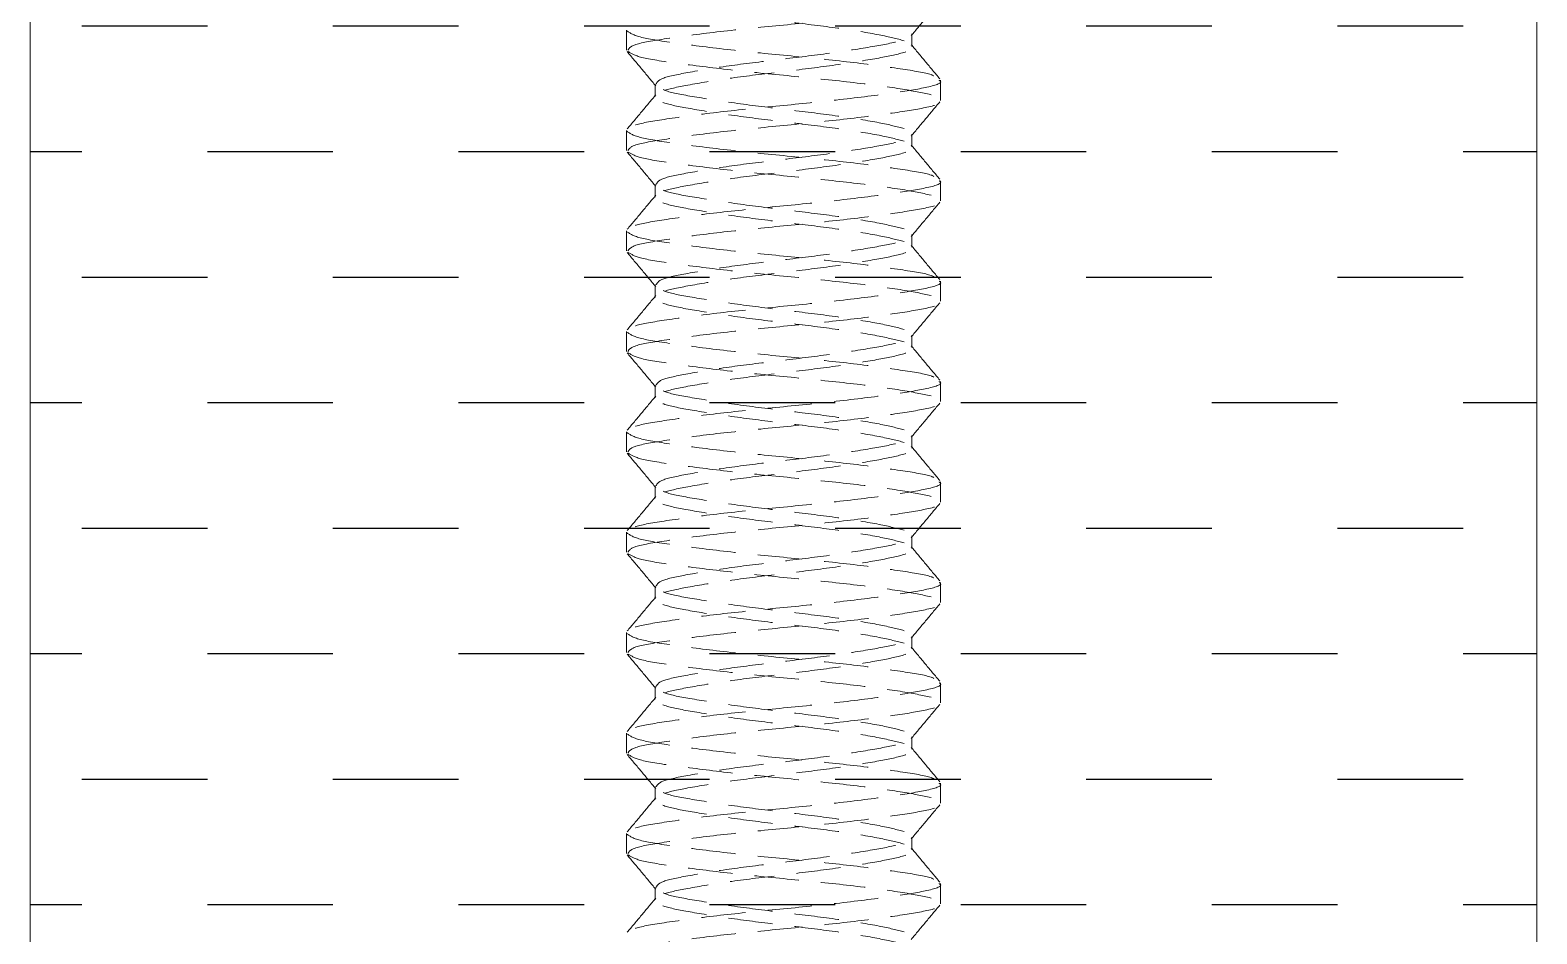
# Model space of a CAD drawing. Header units: millimetres. Extents: x 1522 to 2996, y -37 to 935.
# Drawn here: x 2756.26 to 2799.29, y 269.4 to 295.21 of the extents above; entities that cross this region are included whole.
import ezdxf

# ---------------------------------------------------------------- set-up
doc = ezdxf.new("R2010")
doc.units = ezdxf.units.MM
doc.linetypes.add('HIDDEN', pattern=[1.905, 1.27, -0.635])

msp = doc.modelspace()

# ---------------------------------------------------------------- hatches: boundary and pattern name
at = {"linetype": 'Continuous'}
h = msp.add_hatch(dxfattribs=at)
h.set_pattern_fill('DASH', scale=28.680447, style=0)
h.set_pattern_definition([(0, (2535.4646, -27.326), (3.585056, 3.585056), [3.585056, -3.585056])])
h.paths.add_polyline_path([(2799.286, 155.599), (2799.286, 313.342), (2756.265, 313.342), (2756.265, 155.599)], flags=0)

# ---------------------------------------------------------------- linework, layer by layer
at = {"color": 7, "linetype": 'Continuous', "lineweight": 15}
for p, q in [((2756.265, 155.599), (2756.265, 313.342)), ((2799.286, 313.342), (2799.286, 155.599))]:
    msp.add_line(p, q, dxfattribs=at)
at = {"color": 7, "linetype": 'HIDDEN', "lineweight": 0}
for p, q in [((2773.294, 295.214), (2773.294, 294.642)), ((2781.444, 294.749), (2781.444, 295.108)), ((2774.107, 293.674), (2774.107, 293.315)), ((2782.257, 293.208), (2782.257, 293.78)), ((2773.294, 292.346), (2773.294, 291.774)), ((2781.444, 291.881), (2781.444, 292.24)), ((2782.257, 290.34), (2782.257, 290.912)), ((2774.107, 290.806), (2774.107, 290.447)), ((2773.294, 289.478), (2773.294, 288.906)), ((2781.444, 289.013), (2781.444, 289.372)), ((2774.107, 287.938), (2774.107, 287.579)), ((2782.257, 287.472), (2782.257, 288.044)), ((2773.294, 286.61), (2773.294, 286.038)), ((2781.444, 286.145), (2781.444, 286.504)), ((2774.107, 285.07), (2774.107, 284.711)), ((2782.257, 284.604), (2782.257, 285.176)), ((2773.294, 283.742), (2773.294, 283.17)), ((2781.444, 283.277), (2781.444, 283.635)), ((2782.257, 281.736), (2782.257, 282.308)), ((2774.107, 282.201), (2774.107, 281.843)), ((2773.294, 280.874), (2773.294, 280.302)), ((2781.444, 280.409), (2781.444, 280.767)), ((2774.107, 279.333), (2774.107, 278.975)), ((2782.257, 278.868), (2782.257, 279.44)), ((2773.294, 278.006), (2773.294, 277.434)), ((2781.444, 277.541), (2781.444, 277.899)), ((2774.107, 276.465), (2774.107, 276.107)), ((2782.257, 276), (2782.257, 276.572)), ((2773.294, 275.138), (2773.294, 274.566)), ((2781.444, 274.673), (2781.444, 275.031)), ((2782.257, 273.132), (2782.257, 273.704)), ((2774.107, 273.597), (2774.107, 273.239)), ((2773.294, 272.27), (2773.294, 271.697)), ((2781.444, 271.805), (2781.444, 272.163)), ((2774.107, 270.729), (2774.107, 270.371)), ((2782.257, 270.263), (2782.257, 270.836))]:
    msp.add_line(p, q, dxfattribs=at)
for points, knots in [([(2781.223, 294.911), (2781.013, 294.966), (2780.584, 295.077), (2779.377, 295.27), (2777.958, 295.444), (2776.501, 295.617), (2775.247, 295.812), (2774.372, 295.973), (2774.014, 296.16), (2774.233, 296.348), (2774.991, 296.509), (2776.167, 296.704), (2777.595, 296.877), (2779.047, 297.051), (2780.313, 297.246), (2781.145, 297.407), (2781.515, 297.541), (2781.423, 297.61), (2781.412, 297.618)], [0, 0, 0, 0, 0.064689, 0.132114, 0.197768, 0.263423, 0.330848, 0.395537, 0.462361, 0.529185, 0.593874, 0.661299, 0.726953, 0.792608, 0.860033, 0.924722, 0.991546, 1, 1, 1, 1]), ([(2773.331, 294.642), (2773.369, 294.697), (2773.448, 294.814), (2774.385, 294.968), (2775.808, 295.164), (2777.556, 295.337), (2779.328, 295.51), (2780.876, 295.705), (2781.891, 295.866), (2782.343, 296), (2782.232, 296.068), (2782.22, 296.076)], [0, 0, 0, 0, 0.111087, 0.233357, 0.360745, 0.484822, 0.608899, 0.736287, 0.858558, 0.984822, 1, 1, 1, 1]), ([(2781.423, 295.057), (2781.559, 295.22), (2781.832, 295.547), (2782.104, 295.873), (2782.241, 296.037)], [0, 0, 0, 0, 0.499869, 1, 1, 1, 1]), ([(2773.299, 295.192), (2773.396, 295.129), (2773.587, 295.005), (2774.695, 294.843), (2776.217, 294.648), (2777.996, 294.475), (2779.744, 294.302), (2781.159, 294.106), (2782.046, 293.965), (2782.126, 293.863), (2782.158, 293.823)], [0, 0, 0, 0, 0.132135, 0.260089, 0.3934, 0.523245, 0.65309, 0.786401, 0.914355, 1, 1, 1, 1]), ([(2781.223, 292.043), (2781.013, 292.097), (2780.584, 292.209), (2779.377, 292.402), (2777.958, 292.576), (2776.501, 292.748), (2775.247, 292.943), (2774.372, 293.105), (2774.014, 293.292), (2774.233, 293.479), (2774.991, 293.641), (2776.167, 293.836), (2777.595, 294.009), (2779.047, 294.182), (2780.313, 294.378), (2781.145, 294.539), (2781.515, 294.673), (2781.423, 294.742), (2781.412, 294.75)], [0, 0, 0, 0, 0.0646892, 0.132114, 0.1977685, 0.2634229, 0.3308477, 0.3955368, 0.4623609, 0.5291849, 0.5938741, 0.6612989, 0.7269534, 0.7926079, 0.8600327, 0.9247218, 0.9915458, 1, 1, 1, 1]), ([(2774.137, 293.673), (2774.168, 293.728), (2774.232, 293.845), (2775, 294), (2776.164, 294.195), (2777.596, 294.368), (2779.047, 294.541), (2780.313, 294.736), (2781.144, 294.897), (2781.514, 295.031), (2781.424, 295.1), (2781.414, 295.107)], [0, 0, 0, 0, 0.111294, 0.233537, 0.36095, 0.485017, 0.609084, 0.736497, 0.85874, 0.985017, 1, 1, 1, 1]), ([(2782.239, 293.823), (2782.102, 293.986), (2781.83, 294.312), (2781.558, 294.638), (2781.422, 294.801)], [0, 0, 0, 0, 0.500108, 1, 1, 1, 1]), ([(2773.311, 294.6), (2773.448, 294.438), (2773.72, 294.112), (2773.992, 293.786), (2774.128, 293.623)], [0, 0, 0, 0, 0.500091, 1, 1, 1, 1]), ([(2781.987, 293.37), (2781.73, 293.425), (2781.206, 293.536), (2779.732, 293.729), (2777.999, 293.903), (2776.216, 294.076), (2774.698, 294.271), (2773.618, 294.427), (2773.433, 294.544), (2773.344, 294.601)], [0, 0, 0, 0, 0.142055, 0.290056, 0.43421, 0.578364, 0.726365, 0.86842, 1, 1, 1, 1]), ([(2782.22, 293.78), (2782.232, 293.773), (2782.343, 293.704), (2781.891, 293.57), (2780.876, 293.409), (2779.328, 293.214), (2777.556, 293.041), (2775.808, 292.868), (2774.385, 292.673), (2773.448, 292.518), (2773.369, 292.401), (2773.331, 292.346)], [0, 0, 0, 0, 0.015178, 0.141442, 0.263713, 0.391101, 0.515178, 0.639255, 0.766643, 0.888913, 1, 1, 1, 1]), ([(2781.223, 292.402), (2781.013, 292.456), (2780.584, 292.567), (2779.377, 292.761), (2777.959, 292.934), (2776.498, 293.107), (2775.257, 293.302), (2774.379, 293.456), (2774.229, 293.572), (2774.157, 293.627)], [0, 0, 0, 0, 0.142624, 0.29128, 0.436033, 0.580785, 0.729441, 0.872065, 1, 1, 1, 1]), ([(2774.129, 293.367), (2773.993, 293.204), (2773.721, 292.878), (2773.448, 292.552), (2773.312, 292.389)], [0, 0, 0, 0, 0.499902, 1, 1, 1, 1]), ([(2773.331, 291.774), (2773.369, 291.829), (2773.448, 291.945), (2774.385, 292.1), (2775.808, 292.296), (2777.556, 292.469), (2779.328, 292.642), (2780.876, 292.837), (2781.891, 292.998), (2782.343, 293.132), (2782.232, 293.2), (2782.22, 293.208)], [0, 0, 0, 0, 0.111087, 0.233357, 0.360745, 0.484822, 0.608899, 0.736287, 0.858558, 0.984822, 1, 1, 1, 1]), ([(2781.423, 292.189), (2781.559, 292.352), (2781.832, 292.679), (2782.104, 293.005), (2782.241, 293.168)], [0, 0, 0, 0, 0.4998643, 1, 1, 1, 1]), ([(2773.299, 292.324), (2773.396, 292.261), (2773.587, 292.137), (2774.695, 291.975), (2776.217, 291.78), (2777.996, 291.607), (2779.744, 291.434), (2781.159, 291.238), (2782.046, 291.097), (2782.126, 290.995), (2782.158, 290.955)], [0, 0, 0, 0, 0.132135, 0.26009, 0.3934, 0.523245, 0.65309, 0.7864, 0.914355, 1, 1, 1, 1]), ([(2774.137, 290.805), (2774.168, 290.86), (2774.232, 290.977), (2775, 291.132), (2776.164, 291.327), (2777.596, 291.5), (2779.047, 291.673), (2780.313, 291.868), (2781.144, 292.029), (2781.514, 292.163), (2781.424, 292.232), (2781.414, 292.239)], [0, 0, 0, 0, 0.111294, 0.233537, 0.36095, 0.485017, 0.609084, 0.736497, 0.85874, 0.985017, 1, 1, 1, 1]), ([(2773.311, 291.732), (2773.448, 291.57), (2773.72, 291.244), (2773.992, 290.918), (2774.128, 290.755)], [0, 0, 0, 0, 0.500086, 1, 1, 1, 1]), ([(2781.987, 290.502), (2781.73, 290.557), (2781.206, 290.668), (2779.732, 290.861), (2777.999, 291.035), (2776.216, 291.208), (2774.698, 291.403), (2773.618, 291.559), (2773.433, 291.676), (2773.344, 291.733)], [0, 0, 0, 0, 0.142055, 0.290056, 0.43421, 0.578364, 0.726365, 0.86842, 1, 1, 1, 1]), ([(2781.223, 289.175), (2781.013, 289.229), (2780.584, 289.34), (2779.377, 289.534), (2777.958, 289.707), (2776.501, 289.88), (2775.247, 290.075), (2774.372, 290.237), (2774.014, 290.424), (2774.233, 290.611), (2774.991, 290.773), (2776.167, 290.968), (2777.595, 291.141), (2779.047, 291.314), (2780.313, 291.51), (2781.145, 291.671), (2781.515, 291.805), (2781.423, 291.874), (2781.412, 291.882)], [0, 0, 0, 0, 0.064689, 0.132114, 0.197768, 0.263423, 0.330848, 0.395537, 0.462361, 0.529185, 0.593874, 0.661299, 0.726953, 0.792608, 0.860033, 0.924722, 0.991546, 1, 1, 1, 1]), ([(2782.239, 290.955), (2782.102, 291.118), (2781.83, 291.444), (2781.558, 291.77), (2781.422, 291.933)], [0, 0, 0, 0, 0.500098, 1, 1, 1, 1]), ([(2782.22, 290.912), (2782.232, 290.905), (2782.343, 290.836), (2781.891, 290.702), (2780.876, 290.541), (2779.328, 290.346), (2777.556, 290.173), (2775.808, 290), (2774.385, 289.805), (2773.448, 289.65), (2773.369, 289.533), (2773.331, 289.478)], [0, 0, 0, 0, 0.0151778, 0.1414425, 0.263713, 0.3911008, 0.5151778, 0.6392547, 0.7666426, 0.8889132, 1, 1, 1, 1]), ([(2774.129, 290.499), (2773.993, 290.336), (2773.721, 290.01), (2773.448, 289.684), (2773.312, 289.521)], [0, 0, 0, 0, 0.499902, 1, 1, 1, 1]), ([(2781.223, 289.534), (2781.013, 289.588), (2780.584, 289.699), (2779.377, 289.893), (2777.959, 290.066), (2776.498, 290.239), (2775.257, 290.434), (2774.379, 290.588), (2774.229, 290.704), (2774.157, 290.759)], [0, 0, 0, 0, 0.142624, 0.29128, 0.436033, 0.580786, 0.729441, 0.872065, 1, 1, 1, 1]), ([(2773.331, 288.906), (2773.369, 288.961), (2773.448, 289.077), (2774.385, 289.232), (2775.808, 289.428), (2777.556, 289.601), (2779.328, 289.774), (2780.876, 289.969), (2781.891, 290.13), (2782.343, 290.264), (2782.232, 290.332), (2782.22, 290.34)], [0, 0, 0, 0, 0.111087, 0.233357, 0.360745, 0.484822, 0.608899, 0.736287, 0.858558, 0.984822, 1, 1, 1, 1]), ([(2781.423, 289.321), (2781.559, 289.484), (2781.832, 289.811), (2782.104, 290.137), (2782.241, 290.3)], [0, 0, 0, 0, 0.499869, 1, 1, 1, 1]), ([(2773.299, 289.456), (2773.396, 289.393), (2773.587, 289.269), (2774.695, 289.107), (2776.217, 288.912), (2777.996, 288.739), (2779.744, 288.566), (2781.159, 288.37), (2782.046, 288.229), (2782.126, 288.127), (2782.158, 288.087)], [0, 0, 0, 0, 0.132135, 0.260089, 0.3934, 0.523245, 0.65309, 0.786401, 0.914355, 1, 1, 1, 1]), ([(2774.137, 287.937), (2774.168, 287.992), (2774.232, 288.109), (2775, 288.264), (2776.164, 288.459), (2777.596, 288.632), (2779.047, 288.805), (2780.313, 289), (2781.144, 289.161), (2781.514, 289.295), (2781.424, 289.363), (2781.414, 289.371)], [0, 0, 0, 0, 0.111294, 0.233537, 0.36095, 0.485017, 0.609084, 0.736497, 0.85874, 0.985017, 1, 1, 1, 1]), ([(2773.311, 288.864), (2773.448, 288.701), (2773.72, 288.376), (2773.992, 288.05), (2774.128, 287.887)], [0, 0, 0, 0, 0.500091, 1, 1, 1, 1]), ([(2781.987, 287.634), (2781.73, 287.689), (2781.206, 287.8), (2779.732, 287.993), (2777.999, 288.167), (2776.216, 288.34), (2774.698, 288.535), (2773.618, 288.691), (2773.433, 288.808), (2773.344, 288.865)], [0, 0, 0, 0, 0.1420552, 0.290056, 0.4342099, 0.5783639, 0.7263646, 0.8684198, 1, 1, 1, 1]), ([(2781.223, 286.307), (2781.013, 286.361), (2780.584, 286.472), (2779.377, 286.666), (2777.958, 286.839), (2776.501, 287.012), (2775.247, 287.207), (2774.372, 287.369), (2774.014, 287.556), (2774.233, 287.743), (2774.991, 287.905), (2776.167, 288.1), (2777.595, 288.273), (2779.047, 288.446), (2780.313, 288.642), (2781.145, 288.803), (2781.515, 288.937), (2781.423, 289.006), (2781.412, 289.014)], [0, 0, 0, 0, 0.064689, 0.132114, 0.197768, 0.263423, 0.330848, 0.395537, 0.462361, 0.529185, 0.593874, 0.661299, 0.726953, 0.792608, 0.860033, 0.924722, 0.991546, 1, 1, 1, 1]), ([(2782.239, 288.087), (2782.102, 288.25), (2781.83, 288.576), (2781.558, 288.902), (2781.422, 289.065)], [0, 0, 0, 0, 0.500108, 1, 1, 1, 1]), ([(2782.22, 288.044), (2782.232, 288.036), (2782.343, 287.968), (2781.891, 287.834), (2780.876, 287.673), (2779.328, 287.478), (2777.556, 287.305), (2775.808, 287.132), (2774.385, 286.936), (2773.448, 286.782), (2773.369, 286.665), (2773.331, 286.61)], [0, 0, 0, 0, 0.015178, 0.141442, 0.263713, 0.391101, 0.515178, 0.639255, 0.766643, 0.888913, 1, 1, 1, 1]), ([(2781.223, 286.666), (2781.013, 286.72), (2780.584, 286.831), (2779.377, 287.024), (2777.959, 287.198), (2776.498, 287.371), (2775.257, 287.566), (2774.379, 287.72), (2774.229, 287.836), (2774.157, 287.891)], [0, 0, 0, 0, 0.142624, 0.29128, 0.436033, 0.580785, 0.729441, 0.872065, 1, 1, 1, 1]), ([(2774.129, 287.631), (2773.993, 287.468), (2773.721, 287.142), (2773.448, 286.816), (2773.312, 286.653)], [0, 0, 0, 0, 0.499902, 1, 1, 1, 1]), ([(2773.331, 286.038), (2773.369, 286.093), (2773.448, 286.209), (2774.385, 286.364), (2775.808, 286.56), (2777.556, 286.733), (2779.328, 286.906), (2780.876, 287.101), (2781.891, 287.262), (2782.343, 287.396), (2782.232, 287.464), (2782.22, 287.472)], [0, 0, 0, 0, 0.111087, 0.2333574, 0.3607453, 0.4848222, 0.6088992, 0.736287, 0.8585575, 0.9848222, 1, 1, 1, 1]), ([(2781.423, 286.453), (2781.559, 286.616), (2781.832, 286.943), (2782.104, 287.269), (2782.241, 287.432)], [0, 0, 0, 0, 0.4998643, 1, 1, 1, 1]), ([(2773.299, 286.588), (2773.396, 286.525), (2773.587, 286.401), (2774.695, 286.239), (2776.217, 286.044), (2777.996, 285.871), (2779.744, 285.698), (2781.159, 285.502), (2782.046, 285.361), (2782.126, 285.259), (2782.158, 285.219)], [0, 0, 0, 0, 0.132135, 0.26009, 0.3934, 0.523245, 0.65309, 0.7864, 0.914355, 1, 1, 1, 1]), ([(2781.223, 283.439), (2781.013, 283.493), (2780.584, 283.604), (2779.377, 283.798), (2777.958, 283.971), (2776.501, 284.144), (2775.247, 284.339), (2774.372, 284.501), (2774.014, 284.688), (2774.233, 284.875), (2774.991, 285.037), (2776.167, 285.232), (2777.595, 285.405), (2779.047, 285.578), (2780.313, 285.774), (2781.145, 285.935), (2781.515, 286.069), (2781.423, 286.138), (2781.412, 286.146)], [0, 0, 0, 0, 0.064689, 0.132114, 0.197768, 0.263423, 0.330848, 0.395537, 0.462361, 0.529185, 0.593874, 0.661299, 0.726953, 0.792608, 0.860033, 0.924722, 0.991546, 1, 1, 1, 1]), ([(2774.137, 285.069), (2774.168, 285.124), (2774.232, 285.241), (2775, 285.396), (2776.164, 285.591), (2777.596, 285.764), (2779.047, 285.937), (2780.313, 286.132), (2781.144, 286.293), (2781.514, 286.427), (2781.424, 286.495), (2781.414, 286.503)], [0, 0, 0, 0, 0.111294, 0.233537, 0.36095, 0.485017, 0.609084, 0.736497, 0.85874, 0.985017, 1, 1, 1, 1]), ([(2782.239, 285.219), (2782.102, 285.382), (2781.83, 285.708), (2781.558, 286.034), (2781.422, 286.197)], [0, 0, 0, 0, 0.500098, 1, 1, 1, 1]), ([(2773.311, 285.996), (2773.448, 285.833), (2773.72, 285.508), (2773.992, 285.182), (2774.128, 285.019)], [0, 0, 0, 0, 0.500086, 1, 1, 1, 1]), ([(2781.987, 284.766), (2781.73, 284.821), (2781.206, 284.932), (2779.732, 285.125), (2777.999, 285.299), (2776.216, 285.471), (2774.698, 285.667), (2773.618, 285.823), (2773.433, 285.94), (2773.344, 285.996)], [0, 0, 0, 0, 0.142055, 0.290056, 0.43421, 0.578364, 0.726365, 0.86842, 1, 1, 1, 1]), ([(2782.22, 285.176), (2782.232, 285.168), (2782.343, 285.1), (2781.891, 284.966), (2780.876, 284.805), (2779.328, 284.61), (2777.556, 284.437), (2775.808, 284.264), (2774.385, 284.068), (2773.448, 283.913), (2773.369, 283.797), (2773.331, 283.742)], [0, 0, 0, 0, 0.0151778, 0.1414425, 0.263713, 0.3911008, 0.5151778, 0.6392547, 0.7666426, 0.8889132, 1, 1, 1, 1]), ([(2781.223, 283.797), (2781.013, 283.852), (2780.584, 283.963), (2779.377, 284.156), (2777.959, 284.33), (2776.498, 284.503), (2775.257, 284.698), (2774.379, 284.852), (2774.229, 284.968), (2774.157, 285.022)], [0, 0, 0, 0, 0.142624, 0.29128, 0.436033, 0.580786, 0.729441, 0.872065, 1, 1, 1, 1]), ([(2774.129, 284.763), (2773.993, 284.6), (2773.721, 284.274), (2773.448, 283.948), (2773.312, 283.785)], [0, 0, 0, 0, 0.499902, 1, 1, 1, 1]), ([(2773.331, 283.17), (2773.369, 283.225), (2773.448, 283.341), (2774.385, 283.496), (2775.808, 283.691), (2777.556, 283.864), (2779.328, 284.037), (2780.876, 284.233), (2781.891, 284.394), (2782.343, 284.527), (2782.232, 284.596), (2782.22, 284.604)], [0, 0, 0, 0, 0.111087, 0.233357, 0.360745, 0.484822, 0.608899, 0.736287, 0.858558, 0.984822, 1, 1, 1, 1]), ([(2781.423, 283.585), (2781.559, 283.748), (2781.832, 284.075), (2782.104, 284.401), (2782.241, 284.564)], [0, 0, 0, 0, 0.499869, 1, 1, 1, 1]), ([(2773.299, 283.72), (2773.396, 283.657), (2773.587, 283.533), (2774.695, 283.371), (2776.217, 283.176), (2777.996, 283.003), (2779.744, 282.83), (2781.159, 282.634), (2782.046, 282.493), (2782.126, 282.391), (2782.158, 282.351)], [0, 0, 0, 0, 0.132135, 0.260089, 0.3934, 0.523245, 0.65309, 0.786401, 0.914355, 1, 1, 1, 1]), ([(2774.137, 282.201), (2774.168, 282.256), (2774.232, 282.373), (2775, 282.528), (2776.164, 282.723), (2777.596, 282.896), (2779.047, 283.069), (2780.313, 283.264), (2781.144, 283.425), (2781.514, 283.559), (2781.424, 283.627), (2781.414, 283.635)], [0, 0, 0, 0, 0.111294, 0.233537, 0.36095, 0.485017, 0.609084, 0.736497, 0.85874, 0.985017, 1, 1, 1, 1]), ([(2773.311, 283.128), (2773.448, 282.965), (2773.72, 282.64), (2773.992, 282.314), (2774.128, 282.151)], [0, 0, 0, 0, 0.500091, 1, 1, 1, 1]), ([(2781.987, 281.898), (2781.73, 281.952), (2781.206, 282.064), (2779.732, 282.257), (2777.999, 282.431), (2776.216, 282.603), (2774.698, 282.799), (2773.618, 282.955), (2773.433, 283.072), (2773.344, 283.128)], [0, 0, 0, 0, 0.1420552, 0.290056, 0.4342099, 0.5783639, 0.7263646, 0.8684198, 1, 1, 1, 1]), ([(2781.223, 280.571), (2781.013, 280.625), (2780.584, 280.736), (2779.377, 280.93), (2777.958, 281.103), (2776.501, 281.276), (2775.247, 281.471), (2774.372, 281.633), (2774.014, 281.82), (2774.233, 282.007), (2774.991, 282.169), (2776.167, 282.364), (2777.595, 282.537), (2779.047, 282.71), (2780.313, 282.905), (2781.145, 283.067), (2781.515, 283.201), (2781.423, 283.27), (2781.412, 283.278)], [0, 0, 0, 0, 0.064689, 0.132114, 0.197768, 0.263423, 0.330848, 0.395537, 0.462361, 0.529185, 0.593874, 0.661299, 0.726953, 0.792608, 0.860033, 0.924722, 0.991546, 1, 1, 1, 1]), ([(2782.239, 282.351), (2782.102, 282.514), (2781.83, 282.84), (2781.558, 283.166), (2781.422, 283.329)], [0, 0, 0, 0, 0.500108, 1, 1, 1, 1]), ([(2782.22, 282.308), (2782.232, 282.3), (2782.343, 282.232), (2781.891, 282.098), (2780.876, 281.937), (2779.328, 281.742), (2777.556, 281.569), (2775.808, 281.396), (2774.385, 281.2), (2773.448, 281.045), (2773.369, 280.929), (2773.331, 280.874)], [0, 0, 0, 0, 0.015178, 0.141442, 0.263713, 0.391101, 0.515178, 0.639255, 0.766643, 0.888913, 1, 1, 1, 1]), ([(2774.129, 281.895), (2773.993, 281.732), (2773.721, 281.406), (2773.448, 281.08), (2773.312, 280.917)], [0, 0, 0, 0, 0.499902, 1, 1, 1, 1]), ([(2781.223, 280.929), (2781.013, 280.984), (2780.584, 281.095), (2779.377, 281.288), (2777.959, 281.462), (2776.498, 281.635), (2775.257, 281.83), (2774.379, 281.984), (2774.229, 282.1), (2774.157, 282.154)], [0, 0, 0, 0, 0.142624, 0.29128, 0.436033, 0.580785, 0.729441, 0.872065, 1, 1, 1, 1]), ([(2773.331, 280.302), (2773.369, 280.357), (2773.448, 280.473), (2774.385, 280.628), (2775.808, 280.823), (2777.556, 280.996), (2779.328, 281.169), (2780.876, 281.365), (2781.891, 281.526), (2782.343, 281.659), (2782.232, 281.728), (2782.22, 281.736)], [0, 0, 0, 0, 0.111087, 0.233357, 0.360745, 0.484822, 0.608899, 0.736287, 0.858558, 0.984822, 1, 1, 1, 1]), ([(2781.423, 280.717), (2781.559, 280.88), (2781.832, 281.207), (2782.104, 281.533), (2782.241, 281.696)], [0, 0, 0, 0, 0.4998643, 1, 1, 1, 1]), ([(2773.299, 280.852), (2773.396, 280.789), (2773.587, 280.664), (2774.695, 280.503), (2776.217, 280.308), (2777.996, 280.135), (2779.744, 279.962), (2781.159, 279.766), (2782.046, 279.625), (2782.126, 279.523), (2782.158, 279.483)], [0, 0, 0, 0, 0.132135, 0.26009, 0.3934, 0.523245, 0.65309, 0.7864, 0.914355, 1, 1, 1, 1]), ([(2774.137, 279.333), (2774.168, 279.388), (2774.232, 279.504), (2775, 279.66), (2776.164, 279.855), (2777.596, 280.028), (2779.047, 280.201), (2780.313, 280.396), (2781.144, 280.557), (2781.514, 280.691), (2781.424, 280.759), (2781.414, 280.767)], [0, 0, 0, 0, 0.111294, 0.233537, 0.36095, 0.485017, 0.609084, 0.736497, 0.85874, 0.985017, 1, 1, 1, 1]), ([(2773.311, 280.26), (2773.448, 280.097), (2773.72, 279.772), (2773.992, 279.446), (2774.128, 279.283)], [0, 0, 0, 0, 0.500086, 1, 1, 1, 1]), ([(2781.987, 279.03), (2781.73, 279.084), (2781.206, 279.195), (2779.732, 279.389), (2777.999, 279.562), (2776.216, 279.735), (2774.698, 279.931), (2773.618, 280.087), (2773.433, 280.204), (2773.344, 280.26)], [0, 0, 0, 0, 0.142055, 0.290056, 0.43421, 0.578364, 0.726365, 0.86842, 1, 1, 1, 1]), ([(2781.223, 277.703), (2781.013, 277.757), (2780.584, 277.868), (2779.377, 278.062), (2777.958, 278.235), (2776.501, 278.408), (2775.247, 278.603), (2774.372, 278.765), (2774.014, 278.952), (2774.233, 279.139), (2774.991, 279.301), (2776.167, 279.496), (2777.595, 279.669), (2779.047, 279.842), (2780.313, 280.037), (2781.145, 280.199), (2781.515, 280.333), (2781.423, 280.402), (2781.412, 280.41)], [0, 0, 0, 0, 0.064689, 0.132114, 0.197768, 0.263423, 0.330848, 0.395537, 0.462361, 0.529185, 0.593874, 0.661299, 0.726953, 0.792608, 0.860033, 0.924722, 0.991546, 1, 1, 1, 1]), ([(2782.239, 279.483), (2782.102, 279.646), (2781.83, 279.972), (2781.558, 280.298), (2781.422, 280.461)], [0, 0, 0, 0, 0.500098, 1, 1, 1, 1]), ([(2782.22, 279.44), (2782.232, 279.432), (2782.343, 279.364), (2781.891, 279.23), (2780.876, 279.069), (2779.328, 278.874), (2777.556, 278.701), (2775.808, 278.528), (2774.385, 278.332), (2773.448, 278.177), (2773.369, 278.061), (2773.331, 278.006)], [0, 0, 0, 0, 0.0151778, 0.1414425, 0.263713, 0.3911008, 0.5151778, 0.6392547, 0.7666426, 0.8889132, 1, 1, 1, 1]), ([(2781.223, 278.061), (2781.013, 278.116), (2780.584, 278.227), (2779.377, 278.42), (2777.959, 278.594), (2776.498, 278.767), (2775.257, 278.962), (2774.379, 279.116), (2774.229, 279.232), (2774.157, 279.286)], [0, 0, 0, 0, 0.142624, 0.29128, 0.436033, 0.580786, 0.729441, 0.872065, 1, 1, 1, 1]), ([(2774.129, 279.027), (2773.993, 278.864), (2773.721, 278.538), (2773.448, 278.212), (2773.312, 278.049)], [0, 0, 0, 0, 0.499902, 1, 1, 1, 1]), ([(2773.331, 277.434), (2773.369, 277.489), (2773.448, 277.605), (2774.385, 277.76), (2775.808, 277.955), (2777.556, 278.128), (2779.328, 278.301), (2780.876, 278.497), (2781.891, 278.658), (2782.343, 278.791), (2782.232, 278.86), (2782.22, 278.868)], [0, 0, 0, 0, 0.111087, 0.233357, 0.360745, 0.484822, 0.608899, 0.736287, 0.858558, 0.984822, 1, 1, 1, 1]), ([(2781.423, 277.849), (2781.559, 278.012), (2781.832, 278.339), (2782.104, 278.665), (2782.241, 278.828)], [0, 0, 0, 0, 0.499869, 1, 1, 1, 1]), ([(2773.299, 277.984), (2773.396, 277.92), (2773.587, 277.796), (2774.695, 277.635), (2776.217, 277.44), (2777.996, 277.266), (2779.744, 277.094), (2781.159, 276.898), (2782.046, 276.757), (2782.126, 276.655), (2782.158, 276.614)], [0, 0, 0, 0, 0.132135, 0.260089, 0.3934, 0.523245, 0.65309, 0.786401, 0.914355, 1, 1, 1, 1]), ([(2781.223, 274.835), (2781.013, 274.889), (2780.584, 275), (2779.377, 275.194), (2777.958, 275.367), (2776.501, 275.54), (2775.247, 275.735), (2774.372, 275.897), (2774.014, 276.084), (2774.233, 276.271), (2774.991, 276.433), (2776.167, 276.628), (2777.595, 276.801), (2779.047, 276.974), (2780.313, 277.169), (2781.145, 277.331), (2781.515, 277.465), (2781.423, 277.534), (2781.412, 277.542)], [0, 0, 0, 0, 0.064689, 0.132114, 0.197768, 0.263423, 0.330848, 0.395537, 0.462361, 0.529185, 0.593874, 0.661299, 0.726953, 0.792608, 0.860033, 0.924722, 0.991546, 1, 1, 1, 1]), ([(2774.137, 276.465), (2774.168, 276.52), (2774.232, 276.636), (2775, 276.792), (2776.164, 276.987), (2777.596, 277.16), (2779.047, 277.333), (2780.313, 277.528), (2781.144, 277.689), (2781.514, 277.823), (2781.424, 277.891), (2781.414, 277.899)], [0, 0, 0, 0, 0.111294, 0.233537, 0.36095, 0.485017, 0.609084, 0.736497, 0.85874, 0.985017, 1, 1, 1, 1]), ([(2782.239, 276.615), (2782.102, 276.778), (2781.83, 277.104), (2781.558, 277.43), (2781.422, 277.593)], [0, 0, 0, 0, 0.500108, 1, 1, 1, 1]), ([(2773.311, 277.392), (2773.448, 277.229), (2773.72, 276.904), (2773.992, 276.578), (2774.128, 276.415)], [0, 0, 0, 0, 0.500091, 1, 1, 1, 1]), ([(2781.987, 276.162), (2781.73, 276.216), (2781.206, 276.327), (2779.732, 276.521), (2777.999, 276.694), (2776.216, 276.867), (2774.698, 277.063), (2773.618, 277.218), (2773.433, 277.336), (2773.344, 277.392)], [0, 0, 0, 0, 0.1420552, 0.290056, 0.4342099, 0.5783639, 0.7263646, 0.8684198, 1, 1, 1, 1]), ([(2782.22, 276.572), (2782.232, 276.564), (2782.343, 276.495), (2781.891, 276.362), (2780.876, 276.201), (2779.328, 276.005), (2777.556, 275.832), (2775.808, 275.659), (2774.385, 275.464), (2773.448, 275.309), (2773.369, 275.193), (2773.331, 275.138)], [0, 0, 0, 0, 0.015178, 0.141442, 0.263713, 0.391101, 0.515178, 0.639255, 0.766643, 0.888913, 1, 1, 1, 1]), ([(2781.223, 275.193), (2781.013, 275.248), (2780.584, 275.359), (2779.377, 275.552), (2777.959, 275.726), (2776.498, 275.899), (2775.257, 276.094), (2774.379, 276.248), (2774.229, 276.364), (2774.157, 276.418)], [0, 0, 0, 0, 0.142624, 0.29128, 0.436033, 0.580785, 0.729441, 0.872065, 1, 1, 1, 1]), ([(2774.129, 276.159), (2773.993, 275.996), (2773.721, 275.67), (2773.448, 275.344), (2773.312, 275.181)], [0, 0, 0, 0, 0.499902, 1, 1, 1, 1]), ([(2773.331, 274.566), (2773.369, 274.621), (2773.448, 274.737), (2774.385, 274.892), (2775.808, 275.087), (2777.556, 275.26), (2779.328, 275.433), (2780.876, 275.629), (2781.891, 275.79), (2782.343, 275.923), (2782.232, 275.992), (2782.22, 276)], [0, 0, 0, 0, 0.111087, 0.233357, 0.360745, 0.484822, 0.608899, 0.736287, 0.858558, 0.984822, 1, 1, 1, 1]), ([(2781.423, 274.981), (2781.559, 275.144), (2781.832, 275.471), (2782.104, 275.797), (2782.241, 275.96)], [0, 0, 0, 0, 0.4998643, 1, 1, 1, 1]), ([(2773.299, 275.115), (2773.396, 275.052), (2773.587, 274.928), (2774.695, 274.767), (2776.217, 274.571), (2777.996, 274.398), (2779.744, 274.225), (2781.159, 274.03), (2782.046, 273.888), (2782.126, 273.787), (2782.158, 273.746)], [0, 0, 0, 0, 0.132135, 0.26009, 0.3934, 0.523245, 0.65309, 0.7864, 0.914355, 1, 1, 1, 1]), ([(2774.137, 273.597), (2774.168, 273.652), (2774.232, 273.768), (2775, 273.924), (2776.164, 274.119), (2777.596, 274.292), (2779.047, 274.465), (2780.313, 274.66), (2781.144, 274.821), (2781.514, 274.955), (2781.424, 275.023), (2781.414, 275.031)], [0, 0, 0, 0, 0.111294, 0.233537, 0.36095, 0.485017, 0.609084, 0.736497, 0.85874, 0.985017, 1, 1, 1, 1]), ([(2773.311, 274.524), (2773.448, 274.361), (2773.72, 274.036), (2773.992, 273.71), (2774.128, 273.547)], [0, 0, 0, 0, 0.500086, 1, 1, 1, 1]), ([(2781.987, 273.294), (2781.73, 273.348), (2781.206, 273.459), (2779.732, 273.653), (2777.999, 273.826), (2776.216, 273.999), (2774.698, 274.194), (2773.618, 274.35), (2773.433, 274.468), (2773.344, 274.524)], [0, 0, 0, 0, 0.142055, 0.290056, 0.43421, 0.578364, 0.726365, 0.86842, 1, 1, 1, 1]), ([(2781.223, 271.967), (2781.013, 272.021), (2780.584, 272.132), (2779.377, 272.326), (2777.958, 272.499), (2776.501, 272.672), (2775.247, 272.867), (2774.372, 273.029), (2774.014, 273.216), (2774.233, 273.403), (2774.991, 273.565), (2776.167, 273.76), (2777.595, 273.933), (2779.047, 274.106), (2780.313, 274.301), (2781.145, 274.463), (2781.515, 274.596), (2781.423, 274.666), (2781.412, 274.674)], [0, 0, 0, 0, 0.064689, 0.132114, 0.197768, 0.263423, 0.330848, 0.395537, 0.462361, 0.529185, 0.593874, 0.661299, 0.726953, 0.792608, 0.860033, 0.924722, 0.991546, 1, 1, 1, 1]), ([(2782.239, 273.747), (2782.102, 273.91), (2781.83, 274.236), (2781.558, 274.562), (2781.422, 274.725)], [0, 0, 0, 0, 0.500098, 1, 1, 1, 1]), ([(2782.22, 273.704), (2782.232, 273.696), (2782.343, 273.627), (2781.891, 273.494), (2780.876, 273.333), (2779.328, 273.137), (2777.556, 272.964), (2775.808, 272.791), (2774.385, 272.596), (2773.448, 272.441), (2773.369, 272.325), (2773.331, 272.27)], [0, 0, 0, 0, 0.015178, 0.141442, 0.263713, 0.391101, 0.515178, 0.639255, 0.766643, 0.888913, 1, 1, 1, 1]), ([(2774.129, 273.291), (2773.993, 273.128), (2773.721, 272.802), (2773.448, 272.476), (2773.312, 272.313)], [0, 0, 0, 0, 0.499902, 1, 1, 1, 1]), ([(2781.223, 272.325), (2781.013, 272.38), (2780.584, 272.491), (2779.377, 272.684), (2777.959, 272.858), (2776.498, 273.031), (2775.257, 273.226), (2774.379, 273.38), (2774.229, 273.496), (2774.157, 273.55)], [0, 0, 0, 0, 0.142624, 0.29128, 0.436033, 0.580786, 0.729441, 0.872065, 1, 1, 1, 1]), ([(2773.331, 271.697), (2773.369, 271.753), (2773.448, 271.869), (2774.385, 272.024), (2775.808, 272.219), (2777.556, 272.392), (2779.328, 272.565), (2780.876, 272.761), (2781.891, 272.922), (2782.343, 273.055), (2782.232, 273.124), (2782.22, 273.132)], [0, 0, 0, 0, 0.111087, 0.233357, 0.360745, 0.484822, 0.608899, 0.736287, 0.858558, 0.984822, 1, 1, 1, 1]), ([(2781.423, 272.113), (2781.559, 272.276), (2781.832, 272.603), (2782.104, 272.929), (2782.241, 273.092)], [0, 0, 0, 0, 0.499869, 1, 1, 1, 1]), ([(2773.299, 272.247), (2773.396, 272.184), (2773.587, 272.06), (2774.695, 271.899), (2776.217, 271.703), (2777.996, 271.53), (2779.744, 271.357), (2781.159, 271.162), (2782.046, 271.02), (2782.126, 270.919), (2782.158, 270.878)], [0, 0, 0, 0, 0.132135, 0.260089, 0.3934, 0.523245, 0.65309, 0.786401, 0.914355, 1, 1, 1, 1]), ([(2774.137, 270.728), (2774.168, 270.784), (2774.232, 270.9), (2775, 271.055), (2776.164, 271.251), (2777.596, 271.424), (2779.047, 271.597), (2780.313, 271.792), (2781.144, 271.953), (2781.514, 272.086), (2781.424, 272.155), (2781.414, 272.163)], [0, 0, 0, 0, 0.111294, 0.233537, 0.36095, 0.485017, 0.609084, 0.736497, 0.85874, 0.985017, 1, 1, 1, 1]), ([(2773.311, 271.656), (2773.448, 271.493), (2773.72, 271.167), (2773.992, 270.842), (2774.128, 270.679)], [0, 0, 0, 0, 0.500091, 1, 1, 1, 1]), ([(2781.987, 270.426), (2781.73, 270.48), (2781.206, 270.591), (2779.732, 270.785), (2777.999, 270.958), (2776.216, 271.131), (2774.698, 271.326), (2773.618, 271.482), (2773.433, 271.6), (2773.344, 271.656)], [0, 0, 0, 0, 0.1420552, 0.290056, 0.4342099, 0.5783639, 0.7263646, 0.8684198, 1, 1, 1, 1]), ([(2781.223, 269.099), (2781.013, 269.153), (2780.584, 269.264), (2779.377, 269.458), (2777.958, 269.631), (2776.501, 269.804), (2775.247, 269.999), (2774.372, 270.161), (2774.014, 270.348), (2774.233, 270.535), (2774.991, 270.697), (2776.167, 270.892), (2777.595, 271.065), (2779.047, 271.238), (2780.313, 271.433), (2781.145, 271.594), (2781.515, 271.728), (2781.423, 271.798), (2781.412, 271.805)], [0, 0, 0, 0, 0.064689, 0.132114, 0.197768, 0.263423, 0.330848, 0.395537, 0.462361, 0.529185, 0.593874, 0.661299, 0.726953, 0.792608, 0.860033, 0.924722, 0.991546, 1, 1, 1, 1]), ([(2782.239, 270.879), (2782.102, 271.042), (2781.83, 271.368), (2781.558, 271.694), (2781.422, 271.857)], [0, 0, 0, 0, 0.500108, 1, 1, 1, 1]), ([(2782.22, 270.836), (2782.232, 270.828), (2782.343, 270.759), (2781.891, 270.626), (2780.876, 270.465), (2779.328, 270.269), (2777.556, 270.096), (2775.808, 269.923), (2774.385, 269.728), (2773.448, 269.573), (2773.369, 269.457), (2773.331, 269.402)], [0, 0, 0, 0, 0.015178, 0.141442, 0.263713, 0.391101, 0.515178, 0.639255, 0.766643, 0.888913, 1, 1, 1, 1]), ([(2781.223, 269.457), (2781.013, 269.512), (2780.584, 269.623), (2779.377, 269.816), (2777.959, 269.99), (2776.498, 270.163), (2775.257, 270.358), (2774.379, 270.512), (2774.229, 270.628), (2774.157, 270.682)], [0, 0, 0, 0, 0.142624, 0.29128, 0.436033, 0.580785, 0.729441, 0.872065, 1, 1, 1, 1]), ([(2774.129, 270.423), (2773.993, 270.26), (2773.721, 269.934), (2773.448, 269.608), (2773.312, 269.445)], [0, 0, 0, 0, 0.499902, 1, 1, 1, 1]), ([(2773.331, 268.829), (2773.369, 268.885), (2773.448, 269.001), (2774.385, 269.156), (2775.808, 269.351), (2777.556, 269.524), (2779.328, 269.697), (2780.876, 269.893), (2781.891, 270.054), (2782.343, 270.187), (2782.232, 270.256), (2782.22, 270.263)], [0, 0, 0, 0, 0.111087, 0.233357, 0.360745, 0.484822, 0.608899, 0.736287, 0.858558, 0.984822, 1, 1, 1, 1]), ([(2781.423, 269.245), (2781.559, 269.408), (2781.832, 269.735), (2782.104, 270.061), (2782.241, 270.224)], [0, 0, 0, 0, 0.4998643, 1, 1, 1, 1])]:
    msp.add_open_spline(points, degree=3, knots=knots, dxfattribs=at)

doc.saveas('drawing.dxf')
